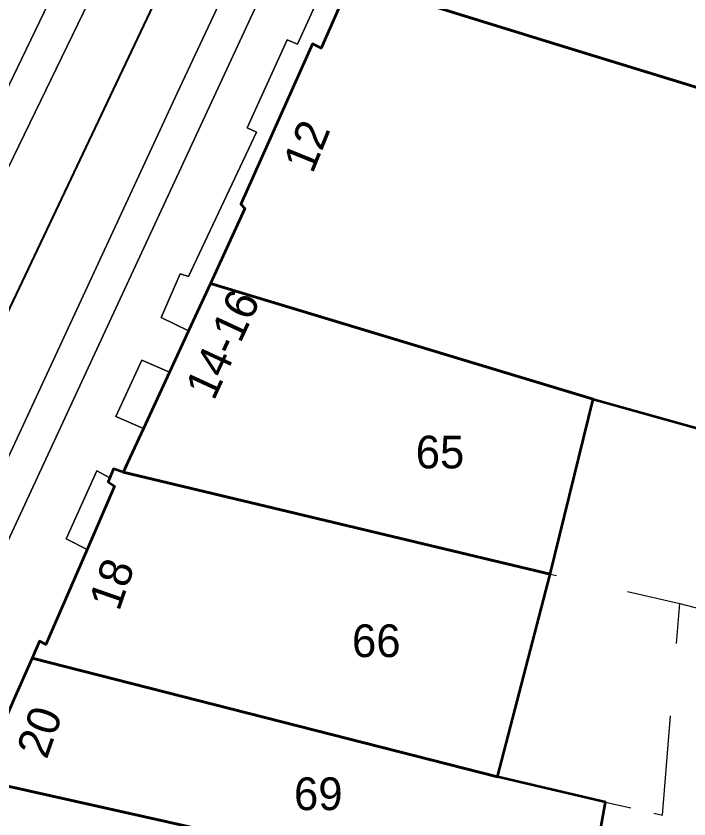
# Model space of a CAD drawing. Header units: metres. Extents: x 0 to 105485, y 0 to 425721.
# Drawn here: x 104761.67 to 104780.21, y 425207.61 to 425229.71 of the extents above; entities that cross this region are included whole.
import ezdxf
from ezdxf.enums import TextEntityAlignment as Align

# ---------------------------------------------------------------- set-up
doc = ezdxf.new("R2010")
doc.units = ezdxf.units.M
doc.header["$MEASUREMENT"] = 0
doc.linetypes.add('KG-PERCEEL-SO', pattern=[19, 5.5, -4, 5.5, -4])
for name, color, linetype, lineweight in [('B-XX-IE-MEUBILAIR-G', 7, 'Continuous', 18), ('B-XX-KG-GRENS_PERCEEL-G', 150, 'KG-PERCEEL-SO', 18), ('B-XX-KG-GRENS_PERCEEL-T', 150, 'KG-PERCEEL-SO', 18), ('B-XX-OG-BEBOUWING-G', 7, 'Continuous', 35), ('B-XX-OG-BEBOUWING_HUISNUMMER-T', 7, 'Continuous', 18), ('B-XX-OG-TERREIN_ERF-G', 7, 'Continuous', 18), ('B-XX-VH-GESLOTENVERHARDING_BETON-G', 10, 'Continuous', 18), ('B-XX-VH-OPENVERHARDING-G', 90, 'Continuous', 18)]:
    doc.layers.add(name, color=color, linetype=linetype, lineweight=lineweight)
doc.layers.add('GIS-WEGVAKKEN', color=2, linetype='Continuous')

msp = doc.modelspace()

# ---------------------------------------------------------------- linework, layer by layer
at = {"layer": 'B-XX-IE-MEUBILAIR-G', "color": 0, "true_color": 0x604a38}
for points in [[(104766.113, 425227.591, 3.365), (104766.113, 425227.591, 4.865)], [(104764.419, 425221.668, 3.393), (104764.419, 425221.668, 4.893)]]:
    msp.add_polyline3d(points, dxfattribs=at)
at = {"layer": 'B-XX-KG-GRENS_PERCEEL-G', "ltscale": 0.5, "flags": 128}
for points in [[(104767.018, 425222.348), (104767.977, 425224.413), (104767.859, 425224.533), (104769.84, 425228.95), (104770.077, 425228.828), (104770.896, 425230.692)], [(104783.577, 425226.783), (104776.775, 425228.864), (104770.896, 425230.692)], [(104764.645, 425217.146), (104767.018, 425222.348)], [(104767.018, 425222.348), (104777.569, 425219.162), (104780.895, 425218.234), (104781.933, 425217.895)], [(104762.111, 425212.035), (104762.314, 425212.502), (104762.492, 425212.411), (104764.383, 425216.768), (104764.206, 425216.889), (104764.358, 425217.245), (104764.645, 425217.146)], [(104764.645, 425217.146), (104776.388, 425214.35), (104779.953, 425213.539)], [(104779.475, 425207.708), (104779.953, 425213.539)], [(104779.953, 425213.539), (104780.784, 425213.322)], [(104760.651, 425208.684), (104762.111, 425212.035)], [(104762.111, 425212.035), (104774.93, 425208.767), (104777.99, 425208.051), (104779.237, 425207.77)], [(104760.651, 425208.684), (104769.073, 425206.804), (104779.02, 425204.654)], [(104779.02, 425204.654), (104779.237, 425207.77)], [(104779.237, 425207.77), (104779.475, 425207.708)]]:
    msp.add_lwpolyline(points, dxfattribs=at)
at = {"layer": 'B-XX-OG-BEBOUWING-G', "ltscale": 0.5}
for points in [[(104772.446, 425234.194), (104770.977, 425230.875), (104770.911, 425230.726), (104770.896, 425230.692), (104776.775, 425228.864), (104783.577, 425226.783), (104783.883, 425227.791), (104784.103, 425228.876), (104784.418, 425230.427), (104785.168, 425233.971), (104785.21, 425234.127), (104778.986, 425236.031), (104773.951, 425237.595), (104773.017, 425235.485)], [(104777.569, 425219.162), (104780.895, 425218.234), (104782.156, 425222.092), (104783.577, 425226.783), (104776.775, 425228.864), (104770.896, 425230.692), (104770.077, 425228.828), (104769.84, 425228.95), (104767.859, 425224.533), (104767.977, 425224.413), (104767.023, 425222.347)], [(104777.569, 425219.162), (104767.023, 425222.347), (104766.421, 425221.042), (104765.899, 425219.912), (104765.18, 425218.356), (104764.625, 425217.153), (104776.388, 425214.35)], [(104776.388, 425214.35), (104764.625, 425217.153), (104764.358, 425217.245), (104764.254, 425217.001), (104764.206, 425216.889), (104764.383, 425216.768), (104763.626, 425215.025), (104762.492, 425212.411), (104762.314, 425212.502), (104762.111, 425212.035), (104774.93, 425208.767)], [(104774.93, 425208.767), (104762.111, 425212.035), (104761.614, 425210.895), (104761.054, 425209.607), (104760.652, 425208.684), (104769.073, 425206.804), (104774.839, 425205.557), (104777.354, 425205.014), (104777.905, 425208.07)], [(104774.839, 425205.557), (104769.073, 425206.804), (104760.652, 425208.684), (104759.767, 425206.266), (104759.379, 425205.207), (104768.145, 425203.389), (104774.142, 425202.183)]]:
    msp.add_lwpolyline(points, close=True, dxfattribs=at)
at = {"layer": 'B-XX-OG-TERREIN_ERF-G', "ltscale": 0.5}
msp.add_lwpolyline([(104780.895, 425218.234), (104777.569, 425219.162), (104776.388, 425214.35), (104774.93, 425208.767), (104777.905, 425208.07), (104777.354, 425205.014), (104774.839, 425205.557), (104774.142, 425202.183), (104778.781, 425201.212), (104778.892, 425202.812), (104781.595, 425202.902)], dxfattribs=at)
at = {"layer": 'B-XX-VH-GESLOTENVERHARDING_BETON-G', "ltscale": 0.5}
for points in [[(104770.911, 425230.726), (104770.367, 425231.02), (104769.427, 425228.937), (104769.143, 425229.061), (104768.04, 425226.638), (104768.296, 425226.515), (104766.417, 425222.543), (104766.193, 425222.619), (104765.67, 425221.415), (104766.421, 425221.042), (104767.023, 425222.347), (104767.977, 425224.413), (104767.859, 425224.533), (104769.84, 425228.95), (104770.077, 425228.828), (104770.896, 425230.692)], [(104765.899, 425219.912), (104765.139, 425220.243), (104764.423, 425218.689), (104765.18, 425218.356)], [(104764.383, 425216.768), (104764.206, 425216.889), (104764.254, 425217.001), (104763.893, 425217.189), (104763.053, 425215.323), (104763.626, 425215.025)]]:
    msp.add_lwpolyline(points, close=True, dxfattribs=at)
at = {"layer": 'B-XX-VH-OPENVERHARDING-G', "ltscale": 0.5}
for points in [[(104747.479, 425166.38), (104749.862, 425182.103), (104750.376, 425185.265), (104750.815, 425187.718), (104751.311, 425190.16), (104751.767, 425192.185), (104752.365, 425194.604), (104752.632, 425195.596), (104753.174, 425197.607), (104753.987, 425200.261), (104755.018, 425203.209), (104756.037, 425205.791), (104757.076, 425208.174), (104758.446, 425211.118), (104759.861, 425214.158), (104766.113, 425227.591), (104773.928, 425244.249)], [(104773.928, 425244.249), (104766.113, 425227.591), (104759.861, 425214.158), (104758.446, 425211.118), (104757.076, 425208.174), (104756.037, 425205.791), (104755.018, 425203.209), (104753.987, 425200.261), (104753.174, 425197.607), (104752.632, 425195.596), (104752.365, 425194.604), (104751.767, 425192.185), (104751.311, 425190.16), (104750.815, 425187.718), (104750.376, 425185.265), (104749.862, 425182.103), (104747.479, 425166.38)], [(104766.304, 425237.828), (104759.414, 425223.555), (104755.371, 425215.179), (104753.954, 425212.198), (104752.722, 425209.378), (104751.576, 425206.704), (104750.391, 425203.542), (104749.328, 425200.336), (104748.547, 425197.659), (104747.633, 425194.142), (104746.957, 425191.258), (104746.439, 425188.773), (104745.906, 425185.859), (104745.575, 425183.68), (104743.459, 425169.761)], [(104748.131, 425206.405), (104748.916, 425206.444), (104749.604, 425206.594), (104750.182, 425206.806), (104750.729, 425207.089), (104751.235, 425207.439), (104751.693, 425207.851), (104752.095, 425208.317), (104752.434, 425208.831), (104752.722, 425209.378), (104753.954, 425212.198), (104755.371, 425215.179), (104759.414, 425223.555), (104766.304, 425237.828)], [(104767.203, 425237.395), (104760.27, 425223.114), (104754.873, 425211.842), (104753.553, 425208.851), (104752.747, 425206.914), (104751.687, 425204.174), (104750.713, 425201.445), (104749.828, 425198.529), (104749.019, 425195.591), (104748.285, 425192.634), (104747.622, 425189.629), (104746.918, 425185.854), (104744.399, 425169.515)], [(104744.399, 425169.515), (104746.918, 425185.854), (104747.622, 425189.629), (104748.285, 425192.634), (104749.019, 425195.591), (104749.828, 425198.529), (104750.713, 425201.445), (104751.687, 425204.174), (104752.747, 425206.914), (104753.553, 425208.851), (104754.873, 425211.842), (104760.27, 425223.114), (104767.203, 425237.395)], [(104748.888, 425168.978), (104750.989, 425182.889), (104751.368, 425185.196), (104751.895, 425188.056), (104752.497, 425190.9), (104753.176, 425193.727), (104754.033, 425196.933), (104754.856, 425199.667), (104755.655, 425202.033), (104756.66, 425204.706), (104757.617, 425207.013), (104758.115, 425208.086), (104764.419, 425221.668), (104770.707, 425235.217)], [(104770.707, 425235.217), (104764.419, 425221.668), (104758.115, 425208.086), (104757.617, 425207.013), (104756.66, 425204.706), (104755.655, 425202.033), (104754.856, 425199.667), (104754.033, 425196.933), (104753.176, 425193.727), (104752.497, 425190.9), (104751.895, 425188.056), (104751.368, 425185.196), (104750.989, 425182.889), (104748.888, 425168.978)], [(104761.614, 425210.895), (104762.111, 425212.035), (104762.314, 425212.502), (104762.492, 425212.411), (104763.626, 425215.025), (104763.053, 425215.323), (104763.893, 425217.189), (104764.254, 425217.001), (104764.358, 425217.245), (104764.625, 425217.153), (104765.18, 425218.356), (104764.423, 425218.689), (104765.139, 425220.243), (104765.899, 425219.912), (104766.421, 425221.042), (104765.67, 425221.415), (104766.193, 425222.619), (104766.417, 425222.543), (104768.296, 425226.515), (104768.04, 425226.638), (104769.143, 425229.061), (104769.427, 425228.937), (104770.367, 425231.02)]]:
    msp.add_lwpolyline(points, dxfattribs=at)
at = {"layer": 'GIS-WEGVAKKEN'}
msp.add_lwpolyline([(104753.235, 425202.346), (104755.7, 425209.37), (104756.73, 425211.64), (104778.25, 425256.99), (104779.28, 425258.56), (104781.42, 425260.63), (104790.64, 425267.237)], dxfattribs=at)

# ---------------------------------------------------------------- texts
at = {"layer": 'B-XX-KG-GRENS_PERCEEL-T'}
for s, p in [('65', (104773.35, 425217.709)), ('66', (104771.594, 425212.514)), ('69', (104769.997, 425208.301))]:
    msp.add_text(s, height=0.9, dxfattribs=at).set_placement(p, align=Align.MIDDLE_CENTER)
at = {"layer": 'B-XX-OG-BEBOUWING_HUISNUMMER-T'}
for s, rotation, p in [('12', 67.9, (104769.674, 425226.138)), ('14-16', 65.2, (104767.357, 425220.684)), ('18', 70.8, (104764.303, 425214.08)), ('20', 70.5, (104762.314, 425210.006))]:
    msp.add_text(s, height=0.9, rotation=rotation, dxfattribs=at).set_placement(p, align=Align.MIDDLE_CENTER)

doc.saveas('drawing.dxf')
